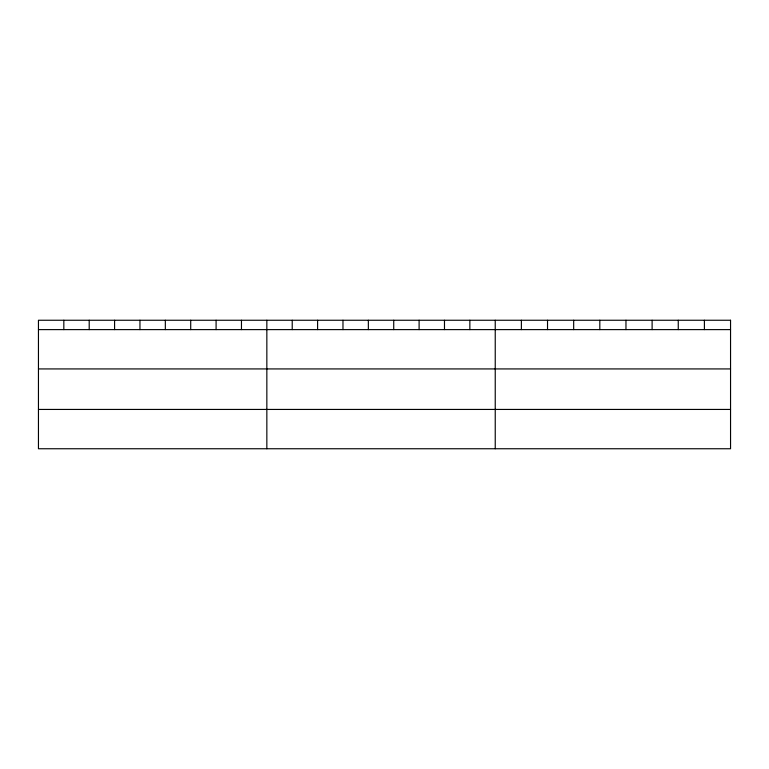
<?xml version="1.0" encoding="UTF-8"?>
<svg xmlns="http://www.w3.org/2000/svg" width="769" height="769" viewBox="0 0 769 769"><rect width="100%" height="100%" fill="white"/><g stroke="black" fill="none" stroke-linecap="round" stroke-linejoin="round"><path stroke-width="1.15" d="M38.45 329.613L730.55 329.613M38.45 368.928L730.55 368.928M38.45 409.435L730.55 409.435M704.404 320.25L704.404 329.613M678.258 320.25L678.258 329.613M652.112 320.25L652.112 329.613M625.966 320.25L625.966 329.613M599.82 320.25L599.82 329.613M573.674 320.25L573.674 329.613M547.528 320.25L547.528 329.613M521.382 320.25L521.382 329.613M495.236 320.25L495.236 448.75M469.859 320.25L469.859 329.613M444.482 320.25L444.482 329.613M419.105 320.25L419.105 329.613M393.728 320.25L393.728 329.613M368.351 320.25L368.351 329.613M342.974 320.25L342.974 329.613M317.597 320.25L317.597 329.613M292.22 320.25L292.22 329.613M266.843 320.25L266.843 448.75M241.466 320.25L241.466 329.613M216.089 320.25L216.089 329.613M190.712 320.25L190.712 329.613M165.335 320.25L165.335 329.613M139.958 320.25L139.958 329.613M114.581 320.25L114.581 329.613M89.204 320.25L89.204 329.613M63.827 320.25L63.827 329.613M730.55 320.25L38.45 320.25L38.45 448.75L730.55 448.75L730.55 320.25"/></g></svg>
